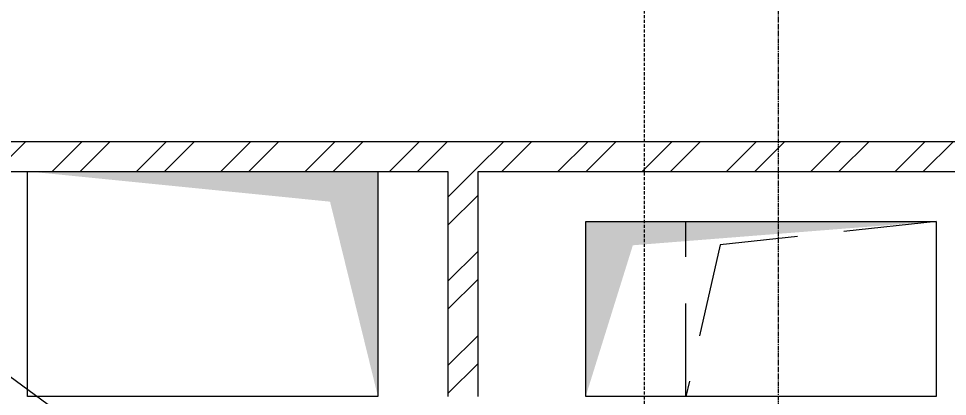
# Model space of a CAD drawing. Header units: millimetres. Extents: x -231292 to 573618, y -153144 to 564035.
# Drawn here: x 110993 to 114704, y 442502 to 444013 of the extents above; entities that cross this region are included whole.
import ezdxf
from ezdxf import colors
from ezdxf.entities.mleader import LeaderData, LeaderLine
from ezdxf.math import Vec2, Vec3

# ---------------------------------------------------------------- set-up
doc = ezdxf.new("R2010")
doc.units = ezdxf.units.MM
for name, pattern in [('CENTER2', [28.575, 19.05, -3.175, 3.175, -3.175]), ('DASHED', [19.05, 12.7, -6.35]), ('HIDDEN', [9.525, 6.35, -3.175])]:
    doc.linetypes.add(name, pattern=pattern)
doc.layers.get('0').update_dxf_attribs({"color": 250})
doc.layers.add('АР_Делит', color=250, linetype='Continuous', lineweight=0, plot=False)
for name, color, linetype, lineweight in [('АР_Разрезы марка', 250, 'Continuous', 13), ('АР_Стены кирпич', 250, 'Continuous', 20), ('АР_Штриховка', 250, 'Continuous', 0), ('ОВ_Классы', 250, 'Continuous', 0), ('ОВ_Шахты_блок 4.1', 250, 'Continuous', 5), ('РД_Оси_100', 250, 'Continuous', 0)]:
    doc.layers.add(name, color=color, linetype=linetype, lineweight=lineweight)
doc.styles.add('style1', font='ARIALN.TTF')

# ---------------------------------------------------------------- blocks, each defined once
blk = doc.blocks.new('_DotSmall')
at = {"color": 0, "linetype": 'ByBlock', "const_width": 0.5}
blk.add_lwpolyline([(-0.0625, 0, 1), (0.0625, 0, 1)], format="xyb", close=True, dxfattribs=at)
blk = doc.blocks.new('otv')
at = {"linetype": 'Continuous'}
blk.add_lwpolyline([(0, -1), (0, 0), (1, 0), (1, -1)], close=True, dxfattribs=at)
blk.add_solid([(0, -1), (0, 0), (0.1346, -0.1366), (1, 0)], dxfattribs=at)
blk = doc.blocks.new('otv пунктир')
at = {"linetype": 'HIDDEN', "ltscale": 0.07}
blk.add_lwpolyline([(0, 0), (0, 1), (1, 1), (1, 0)], close=True, dxfattribs=at)
blk.add_lwpolyline([(0, 1), (0.1346, 0.1366), (1, 0)], dxfattribs=at)
blk = doc.blocks.new('СОШ_2200_АР_ОСИ_М100_28.05.24')
at = {"layer": 'РД_Оси_100', "linetype": 'CENTER2'}
blk.add_line((63600, -6155), (63600, 139938.679), dxfattribs=at)

msp = doc.modelspace()

# ---------------------------------------------------------------- hatches: boundary and pattern name
at = {"layer": 'АР_Штриховка', "linetype": 'Continuous', "lineweight": 0}
h = msp.add_hatch(dxfattribs=at)
h.set_pattern_fill('ANSI32', color=256, scale=25, style=0)
h.set_pattern_definition([(45, (50428.77, 366201.75), (-168.3798, 168.3798), []), (45, (50541.02, 366201.75), (-168.3798, 168.3798), [])])
h.paths.add_polyline_path([(112828.768, 443521.752), (112788.768, 443431.752), (112828.768, 443401.752), (115058.768, 443401.752), (115088.768, 443441.752), (115058.768, 443521.752)], flags=0)
h.paths.add_polyline_path([(108527.536, 443521.752), (108527.536, 443401.752), (110698.768, 443401.752), (110738.768, 443431.752), (110698.768, 443521.752)], flags=0)
h.paths.add_polyline_path([(110698.768, 443521.752), (110738.768, 443431.752), (110818.768, 443401.752), (112708.768, 443401.752), (112788.768, 443431.752), (112828.768, 443521.752)], flags=0)
h = msp.add_hatch(dxfattribs=at)
h.set_pattern_fill('ANSI32', color=256, scale=25, style=0)
h.set_pattern_definition([(45, (50428.77, 366201.75), (-168.3798, 168.3798), []), (45, (50541.02, 366201.75), (-168.3798, 168.3798), [])])
h.paths.add_polyline_path([(112708.768, 442501.752), (112828.768, 442501.752), (112828.768, 443401.752), (112788.768, 443431.752), (112708.768, 443401.752)], flags=0)

# ---------------------------------------------------------------- linework, layer by layer
at = {"layer": 'АР_Разрезы марка', "linetype": 'DASHED', "lineweight": 0}
msp.add_lwpolyline([(112099.088, 365567.169), (112099.088, 432660.251), (113493.88, 432660.251), (113493.88, 469802.739), (106086.235, 469802.739), (106086.235, 500019.555)], dxfattribs=at)
at = {"layer": 'АР_Стены кирпич', "linetype": 'Continuous', "lineweight": 20}
for p, q in [((108527.536, 443521.752), (115058.768, 443521.752)), ((110818.768, 443401.752), (112708.768, 443401.752)), ((112708.768, 443401.752), (112708.768, 442501.752)), ((112828.768, 442501.752), (112828.768, 443401.752)), ((112828.768, 443401.752), (115058.768, 443401.752))]:
    msp.add_line(p, q, dxfattribs=at)

# ---------------------------------------------------------------- block references
at = {"layer": 'ОВ_Классы', "xscale": 700, "yscale": 1000, "rotation": 270}
msp.add_blockref('otv пунктир', (113659.248, 443201.759), dxfattribs=at)
at = {"layer": 'ОВ_Шахты_блок 4.1', "xscale": 900, "yscale": 1400, "rotation": 270}
msp.add_blockref('otv', (112428.885, 443401.754), dxfattribs=at)
at = {"layer": 'ОВ_Шахты_блок 4.1', "xscale": 1400, "yscale": 700}
msp.add_blockref('otv', (113258.768, 443201.762), dxfattribs=at)
at = {"layer": 'РД_Оси_100'}
msp.add_blockref('СОШ_2200_АР_ОСИ_М100_28.05.24', (50428.768, 366201.753), dxfattribs=at)

# ---------------------------------------------------------------- leaders
at = {"layer": 'АР_Делит'}
ml = msp.add_multileader_mtext('Standard', dxfattribs=at)
ml.set_content('\\pxsm1;антипаника?', color=256, style='style1')
ml.set_leader_properties(color=256, linetype='ByLayer', lineweight=9)
ml.set_arrow_properties(name='DOTSMALL')
ml.build(insert=Vec2(0, 0))
ml.multileader.update_dxf_attribs({"text_left_attachment_type": 6, "text_right_attachment_type": 6, "text_bottom_attachment_type": 10, "dogleg_length": 25, "arrow_head_size": 100})
ctx = ml.context
ctx.base_point, ctx.char_height, ctx.arrow_head_size, ctx.landing_gap_size, ctx.plane_origin = Vec3(24041.442, 495680.342), 1000, 100, 50, Vec3(17228.694, 509247.7)
ctx.left_attachment, ctx.right_attachment, ctx.top_attachment = 6, 6, 10
notes = []
notes.append((ctx, [(1, (1, 1, 0), (38331.797, 495680.342), (-1, 0), 7549.837, [(0, [(112428.768, 441505.414)], 0, [])])]))
ctx.mtext.insert, ctx.mtext.width, ctx.mtext.defined_height, ctx.mtext.line_spacing_factor, ctx.mtext.flow_direction = Vec3(24090.76, 496880.342), 12881.20192, 10741.778, 0.3, 5
for ctx, leaders in notes:
    for number, flags, end, landing, length, lines in leaders:
        leader = LeaderData()
        leader.index, (leader.has_last_leader_line, leader.has_dogleg_vector, leader.attachment_direction) = number, flags
        leader.last_leader_point, leader.dogleg_vector, leader.dogleg_length = Vec3(end), Vec3(landing), length
        for number, points, colour, breaks in lines:
            line = LeaderLine()
            line.index, line.vertices, line.color, line.breaks = number, Vec3.list(points), colors.encode_raw_color(colour), breaks
            leader.lines.append(line)
        ctx.leaders.append(leader)

doc.saveas('drawing.dxf')
